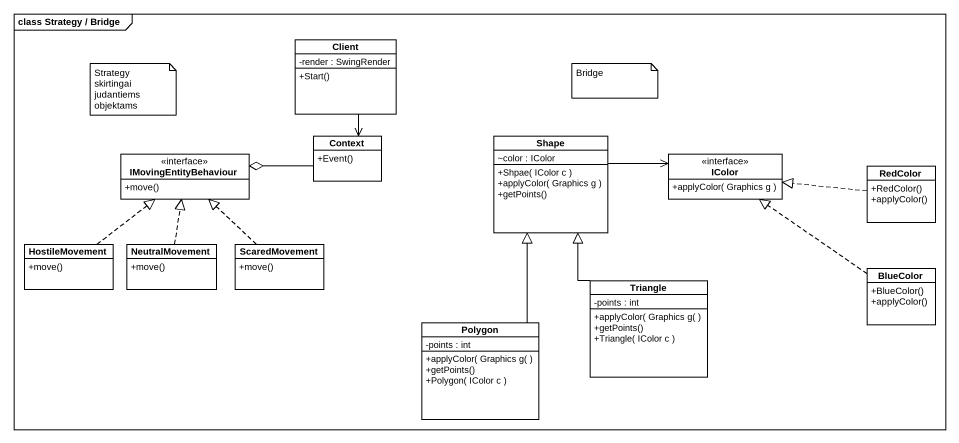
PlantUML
@startuml
mainframe class Strategy / Bridge
hide circle
hide empty members
skinparam classAttributeIconSize 0
class Client {
  -render : SwingRender
  +Start()
}
interface IMovingEntityBehaviour {
  +move()
}
class Context {
  +Event()
}
class Shape {
  ~color : IColor
  +Shpae( IColor c )
  +applyColor( Graphics g )
  +getPoints()
}
interface IColor {
  +applyColor( Graphics g )
}
class RedColor {
  +RedColor()
  +applyColor()
}
class HostileMovement {
  +move()
}
class NeutralMovement {
  +move()
}
class ScaredMovement {
  +move()
}
class Triangle {
  -points : int
  +applyColor( Graphics g( )
  +getPoints()
  +Triangle( IColor c )
}
class BlueColor {
  +BlueColor()
  +applyColor()
}
class Polygon {
  -points : int
  +applyColor( Graphics g( )
  +getPoints()
  +Polygon( IColor c )
}
Client --> Context
IMovingEntityBehaviour o-right- Context
Shape -right-> IColor
RedColor .left.|> IColor
HostileMovement .up.|> IMovingEntityBehaviour
NeutralMovement .up.|> IMovingEntityBehaviour
ScaredMovement .up.|> IMovingEntityBehaviour
Triangle -up-|> Shape
BlueColor .up.|> IColor
Polygon -up-|> Shape
note as N1
  Strategy skirtingai judantiems objektams
end note
note as N2
  Bridge
end note
@enduml
